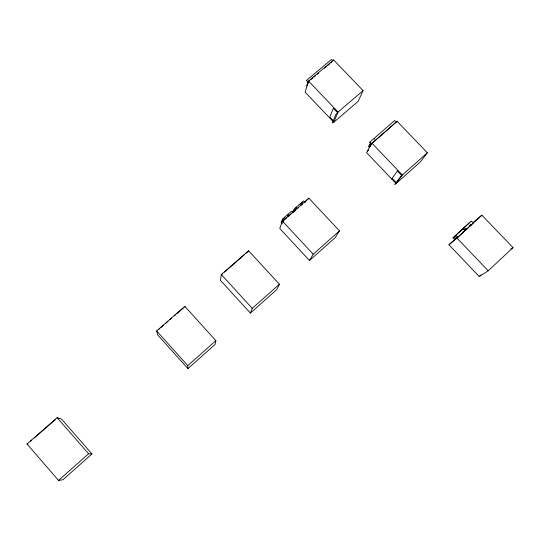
<?xml version="1.0" encoding="UTF-8"?>
<svg xmlns="http://www.w3.org/2000/svg" width="540" height="540" viewBox="0 0 540 540"><rect width="100%" height="100%" fill="white"/><g stroke="black" fill="none" stroke-linecap="round" stroke-linejoin="round"><path stroke-width="0.81" d="M221.319 274.543L220.408 280.28L250.371 313.072L276.703 289.656L279.41 284.229L248.569 250.776L221.319 274.543L252.248 308.353L250.371 313.072M215.885 340.659L215.136 344.399L187.92 368.604L157.754 334.996L156.641 330.939L184.835 306.356L215.885 340.659L187.785 365.627L187.92 368.604M248.454 251.195L248.569 250.776M309.872 80.453L308.3 81.776L307.881 83.14L308.529 81.054L333.625 59.967L363.089 90.626L358.088 101.412L333.781 122.243L305.113 92.144L308.529 81.054L338.081 112.016L333.781 122.243M333.625 59.967L333.369 60.716L331.351 59.555L306.288 80.595L308.3 81.776M282.494 221.191L279.734 228.474L309.501 260.496L335.003 237.816L339.498 230.85L308.867 198.194L282.494 221.191L313.214 254.192L309.501 260.496M308.867 198.194L304.877 201.987M371.945 143.188L366.579 152.624L396.043 183.539L420.363 161.919L427.363 152.786L397.062 121.284L371.945 143.188L402.347 175.014L396.043 183.539M385.391 131.774L397.062 121.284M391.696 178.976L397.858 170.316M455.166 239.058L448.963 244.762L479.223 276.548L481.032 274.853M479.223 276.548L488.228 270.817L513 247.583L481.856 215.177L473.148 222.521M460.762 230.675L452.783 237.938L455.119 239.49L458.285 236.655M461.194 230.209L469.166 222.953M456.401 237.917L457.643 236.776M469.422 225.943L470.664 224.802M458.055 236.594L453.411 240.867L458.035 237.047L455.672 235.487M462.362 232.632L463.523 231.572M462.679 232.619L463.118 232.214M463.543 231.741L463.982 231.336M464.535 230.904L465.851 229.696M469.348 226.476L471.096 224.87M465.115 230.533L457.056 237.863L454.7 236.311L462.74 228.987L465.115 230.533L462.746 232.497M448.963 244.762L456.975 238.066L481.856 215.177M58.536 480.445L88.587 453.749L91.949 453.938L61.499 419.06L57.132 417.71L27 443.988L58.536 480.445L62.91 479.756L91.949 453.938M252.248 308.353L279.41 284.229M313.214 254.192L339.498 230.85M402.347 175.014L427.363 152.786M367.409 151.173L368.604 150.127M374.207 139.205L374.76 138.726M282.589 219.645L282.008 220.151L283.345 221.177M283.169 219.139L284.904 217.627M287.219 215.609L288.374 214.603M294.368 209.378L293.794 209.878L295.144 210.884M295.522 208.373L296.669 207.367M300.119 204.363L302.413 202.365M370.791 142.769L370.238 143.249L371.662 144.139M282.832 220.023L281.678 221.036L283.007 222.055M293.423 210.796L294.57 209.797M370.697 143.424L369.596 144.389L371.014 145.28M281.347 221.906L282.501 220.907M293.051 211.707L294.192 210.708M370.055 144.558L368.962 145.517L370.373 146.408M30.598 441.194L31.84 440.107M34.324 437.94L55.445 419.526M158.585 329.569L159.84 328.475M161.089 327.389L163.593 325.202M165.47 323.568L167.974 321.381M169.85 319.741L171.733 318.107M174.231 315.92L175.487 314.834M176.735 313.74L182.999 308.279L183.033 308.867M221.258 274.914L222.521 273.814M224.417 272.153L244.661 254.502M245.923 253.402L247.82 251.748M282.17 221.778L281.023 222.777L282.339 223.796M282.312 221.663L286.7 217.836M287.955 216.743L291.087 214.016M292.343 212.922L294.847 210.735M296.73 209.095L298.607 207.454M300.49 205.814L302.366 204.174M369.421 145.685L368.327 146.637L369.731 147.528M384.176 132.827L371.594 143.802L369.414 142.472L394.497 120.616L396.677 121.925M338.081 112.016L363.089 90.626M307.706 81.959L308.259 81.493M310.871 79.616L313.025 77.807M314.084 76.916L315.644 75.607M317.297 74.216L318.58 73.136M324.365 68.276L326.612 66.393M327.578 65.576L329.731 63.774M330.77 62.897L332.08 61.796M307.3 83.295L308.401 82.37M306.896 84.618L307.989 83.7M306.49 85.934L307.584 85.016M469.327 226.28L471.157 224.762M462.382 232.673L466.546 229.216L464.171 227.678M510.921 248.954L513 247.583M27 443.988L28.019 444.083M453.742 237.128L456.084 238.68M305.444 202.406L303.399 200.914L294.172 208.953L295.522 209.966M293.153 212.308L291.634 211.167L282.339 219.26L283.851 220.415M397.359 171.018L401.834 175.709L400.046 177.296L394.787 184.437L396.529 182.885L392.168 178.308M456.975 238.066L488.228 270.817M156.641 330.939L187.785 365.627M57.132 417.71L88.587 453.749M184.835 306.356L184.876 307.26M333.376 108.29L329.873 117.005L334.112 121.46L332.37 122.951L335.941 114.372L337.73 112.847L333.376 108.29M471.204 221.211L463.171 228.528L465.541 230.067L473.587 222.737L471.204 221.211"/></g></svg>
